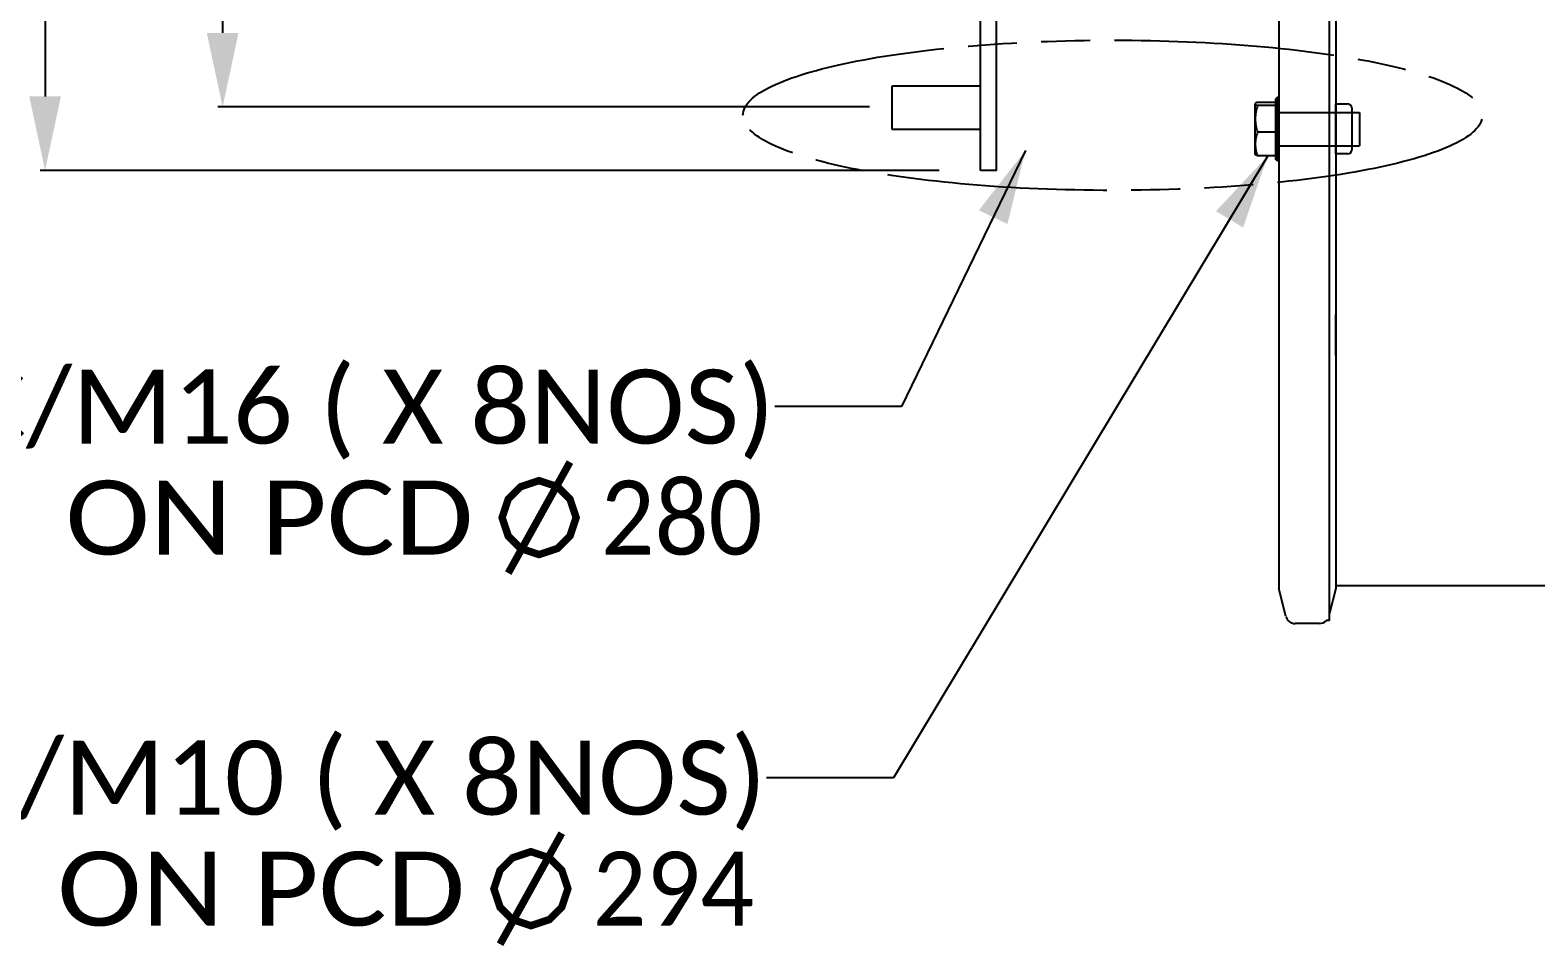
# Model space of a CAD drawing. Header units: millimetres. Extents: x 374 to 5899, y -2909 to 2000.
# Drawn here: x 4010.2 to 4484.8, y -847.4 to -558 of the extents above; entities that cross this region are included whole.
import ezdxf
from ezdxf.enums import TextEntityAlignment as Align

# ---------------------------------------------------------------- set-up
doc = ezdxf.new("R2010")
doc.units = ezdxf.units.MM
doc.header["$LTSCALE"] = 154
doc.header["$PDMODE"] = 3
doc.header["$PDSIZE"] = 8
doc.linetypes.add('PHANTOM', pattern=[0.8, 0.45, -0.05, 0.1, -0.05, 0.1, -0.05])
doc.layers.get('0').update_dxf_attribs({"linetype": 'CONTINUOUS'})
doc.layers.get('Defpoints').update_dxf_attribs({"linetype": 'CONTINUOUS'})
for name, color, linetype in [('00_BUW_DATUM', 7, 'CONTINUOUS'), ('02___PRT_ALL_AXES', 7, 'CONTINUOUS'), ('DEFAULT_3', 7, 'PHANTOM')]:
    doc.layers.add(name, color=color, linetype=linetype)
doc.styles.get("Standard").update_dxf_attribs({"font": 'calibri.ttf'})
doc.dimstyles.new('DIMSTYLE_1', dxfattribs={"dimtxt": 23.333333, "dimasz": 23.333333, "dimexe": 1.5, "dimexo": 1, "dimgap": 0.875, "dimtad": 1, "dimdsep": 46, "dimtxsty": 'Standard', "dimblk": '_FILLED', "dimblk1": '_FILLED', "dimblk2": '_FILLED', "dimcen": 0.09, "dimazin": 2, "dimtp": 0.01, "dimtm": 0.01, "dimtfac": 1, "dimtofl": 0, "dimtmove": 0, "dimatfit": 3, "dimldrblk": '_FILLED', "dimfxl": 1, "dimtolj": 1, "dimarcsym": 0})
doc.dimstyles.get("Standard").update_dxf_attribs({"dimtxt": 23.333333, "dimasz": 23.333333, "dimexe": 1.5, "dimexo": 1, "dimtad": 1, "dimdsep": 46, "dimtxsty": 'Standard', "dimblk": '_FILLED', "dimblk1": '_FILLED', "dimblk2": '_FILLED', "dimcen": 0.09, "dimazin": 2, "dimtol": 1, "dimtp": 0.01, "dimtm": 0.01, "dimtfac": 1, "dimtofl": 0, "dimtmove": 0, "dimatfit": 3, "dimldrblk": '_FILLED', "dimfxl": 1, "dimtolj": 1, "dimarcsym": 0})

# ---------------------------------------------------------------- blocks, each defined once
blk = doc.blocks.new('_FILLED')
at = {"color": 0, "linetype": 'ByBlock'}
blk.add_solid([(0, 0), (-1, 0.214), (-1, -0.214)], dxfattribs=at)
blk = doc.blocks.new('*D416')
at = {"color": 0, "linetype": 'Continuous', "lineweight": -2}
for p, q in [((4296.4, -282.2), (4013.38, -282.2)), ((4014.88, -305.53), (4014.88, -578.87)), ((4296.73, -602.2), (4013.38, -602.2))]:
    blk.add_line(p, q, dxfattribs=at)
at = {"layer": 'Defpoints', "color": 0}
for p in [(4297.4, -282.2), (4014.88, -602.2), (4297.73, -602.2)]:
    blk.add_point(p, dxfattribs=at)
at = {"color": 0, "linetype": 'ByBlock', "lineweight": -2, "xscale": 23.3333333333, "yscale": 23.3333333333, "zscale": 23.3333333333}
for p, rotation in [((4014.88, -282.2), 90), ((4014.88, -602.2), 270)]:
    blk.add_blockref('_FILLED', p, dxfattribs=dict(at, rotation=rotation))
at = {"color": 0, "insert": (3982.9, -426.64), "char_height": 23.333, "attachment_point": 2, "rotation": 90, "line_spacing_factor": 0.9}
blk.add_mtext('\\A1;%%c320', dxfattribs=at)
blk = doc.blocks.new('*D449')
at = {"color": 0, "linetype": 'Continuous', "lineweight": -2}
for p, q in [((4274.73, -302.2), (4069.35, -302.2)), ((4070.85, -325.53), (4070.85, -558.87)), ((4274.73, -582.2), (4069.35, -582.2))]:
    blk.add_line(p, q, dxfattribs=at)
at = {"layer": 'Defpoints', "color": 0}
for p in [(4275.73, -302.2), (4070.85, -582.2), (4275.73, -582.2)]:
    blk.add_point(p, dxfattribs=at)
at = {"color": 0, "linetype": 'ByBlock', "lineweight": -2, "xscale": 23.3333333333, "yscale": 23.3333333333, "zscale": 23.3333333333}
for p, rotation in [((4070.85, -302.2), 90), ((4070.85, -582.2), 270)]:
    blk.add_blockref('_FILLED', p, dxfattribs=dict(at, rotation=rotation))
at = {"color": 0, "insert": (4038.87, -421.52), "char_height": 23.333, "attachment_point": 2, "rotation": 90, "line_spacing_factor": 0.9}
blk.add_mtext('\\A1;%%c280', dxfattribs=at)

msp = doc.modelspace()

# ---------------------------------------------------------------- linework, layer by layer
at = {"linetype": 'Continuous'}
for p, q in [((4309.727, -597.06), (4309.727, -347.206)), ((4403.772, -403.502), (4403.772, -734.067)), ((4421.681, -403.502), (4421.681, -734.067)), ((4281.813, -575.66), (4281.813, -589.163)), ((4309.727, -575.66), (4281.813, -575.66)), ((4403.227, -579.2), (4402.727, -579.7)), ((4402.727, -579.7), (4402.727, -598.7)), ((4403.227, -579.2), (4403.227, -599.2)), ((4421.681, -597.012), (4421.681, -581.2)), ((4421.681, -581.2), (4425.393, -581.2)), ((4426.727, -582.533), (4426.727, -595.678)), ((4403.727, -583.95), (4429.227, -583.926)), ((4429.227, -583.926), (4429.227, -594.45)), ((4281.813, -589.163), (4309.727, -589.163)), ((4403.727, -594.45), (4429.227, -594.45)), ((4425.393, -597.012), (4421.681, -597.012)), ((4403.227, -599.2), (4402.727, -598.7)), ((4421.681, -660.491), (4421.681, -647.632))]:
    msp.add_line(p, q, dxfattribs=at)
msp.add_line((4421.681, -449.005), (4421.681, -596.505))
at = {"linetype": 'Continuous', "const_width": 2.333}
for points in [[(4160.881, -729.199), (4180.326, -694.199)], [(4158.937, -711.699), (4160.881, -705.866), (4164.77, -701.977), (4170.603, -700.033), (4176.437, -701.977), (4180.326, -705.866), (4182.27, -711.699), (4180.326, -717.533), (4176.437, -721.422), (4170.603, -723.366), (4164.77, -721.422), (4160.881, -717.533), (4158.937, -711.699)], [(4158.295, -846.225), (4177.739, -811.225)], [(4156.35, -828.725), (4158.295, -822.891), (4162.184, -819.003), (4168.017, -817.058), (4173.85, -819.003), (4177.739, -822.891), (4179.684, -828.725), (4177.739, -834.558), (4173.85, -838.447), (4168.017, -840.391), (4162.184, -838.447), (4158.295, -834.558), (4156.35, -828.725)]]:
    msp.add_lwpolyline(points, dxfattribs=at)
at = {"linetype": 'Continuous'}
for centre, start, end in [((4425.393, -582.533), 0, 90), ((4425.393, -595.678), 270, 0)]:
    msp.add_arc(centre, 1.333, start, end, dxfattribs=at)
at = {"layer": '00_BUW_DATUM', "linetype": 'Continuous'}
for p, q in [((4396.354, -581.153), (4396.327, -581.246)), ((4396.327, -597.2), (4396.327, -581.2)), ((4402.727, -580.749), (4397.041, -580.749)), ((4402.727, -581.743), (4397.041, -581.743)), ((4403.772, -579.2), (4403.227, -579.2)), ((4402.727, -590.194), (4397.041, -590.194)), ((4396.327, -597.2), (4396.354, -597.246)), ((4402.727, -597.65), (4397.041, -597.65)), ((4403.772, -599.2), (4403.227, -599.2))]:
    msp.add_line(p, q, dxfattribs=at)
for points, knots in [([(4396.327, -581.246), (4396.327, -581.352), (4396.506, -581.503), (4396.76, -581.632), (4396.941, -581.706), (4397.041, -581.743)], [0, 0, 0, 0, 0.3540021, 0.6425833, 1, 1, 1, 1]), ([(4397.041, -581.743), (4396.825, -582.428), (4396.464, -583.819), (4396.327, -585.254), (4396.327, -585.969)], [0, 0, 0, 0, 0.5011339, 1, 1, 1, 1]), ([(4397.041, -580.749), (4396.888, -580.806), (4396.679, -580.891), (4396.452, -581.036), (4396.376, -581.113), (4396.354, -581.153)], [0, 0, 0, 0, 0.6065752, 0.8305968, 1, 1, 1, 1]), ([(4396.327, -585.969), (4396.327, -586.683), (4396.464, -588.119), (4396.825, -589.509), (4397.041, -590.194)], [0, 0, 0, 0, 0.4988575, 1, 1, 1, 1]), ([(4397.041, -590.194), (4396.826, -590.796), (4396.465, -592.018), (4396.327, -593.291), (4396.327, -593.922)], [0, 0, 0, 0, 0.5029179, 1, 1, 1, 1]), ([(4396.327, -593.922), (4396.327, -594.554), (4396.465, -595.826), (4396.826, -597.049), (4397.041, -597.65)], [0, 0, 0, 0, 0.4970736, 1, 1, 1, 1]), ([(4397.041, -597.65), (4396.888, -597.593), (4396.679, -597.509), (4396.452, -597.363), (4396.376, -597.286), (4396.354, -597.246)], [0, 0, 0, 0, 0.6065752, 0.8305968, 1, 1, 1, 1])]:
    msp.add_open_spline(points, degree=3, knots=knots, dxfattribs=at)
at = {"layer": '02___PRT_ALL_AXES', "linetype": 'Continuous'}
for p, q in [((4309.727, -602.2), (4309.727, -282.2)), ((4314.727, -602.2), (4314.727, -282.2)), ((4419.727, -744.2), (4419.727, -401.97)), ((4314.727, -602.2), (4309.727, -602.2)), ((4405.986, -742.834), (4403.772, -734.067)), ((4421.681, -734.067), (4419.727, -741.806)), ((5389.253, -733.2), (4421.681, -733.2)), ((4416.558, -745.1), (4408.895, -745.1)), ((4419.727, -744.2), (4418.691, -744.2))]:
    msp.add_line(p, q, dxfattribs=at)
for centre, start, end in [((4408.895, -742.1), 194.17234, 270), ((4416.558, -742.1), 270, 315.44302)]:
    msp.add_arc(centre, 3, start, end, dxfattribs=at)
at = {"layer": 'DEFAULT_3', "linetype": 'PHANTOM'}
msp.add_ellipse((4351.386, -584.829), major_axis=(-116.54, 0), ratio=0.2032086, dxfattribs=at)

# ---------------------------------------------------------------- texts
at = {"linetype": 'Continuous'}
for s, height, width, p, p2 in [('5/8"-11 UNC/M16 ( X 8NOS)', 23.33333, 1.013348, (3816.518, -688.366), (4244.871, -688.366)), ('ON PCD ', 23.3333, 1.093311, (4021.297, -723.366), (4158.937, -723.366)), ('280', 23.3333, 0.911286, (4190.048, -723.366), (4240.982, -723.366)), ('3/8"-16 UNC/M10 ( X 8NOS)', 23.33333, 1.013348, (3813.932, -805.391), (4242.284, -805.391)), ('ON PCD ', 23.3333, 1.093311, (4018.711, -840.391), (4156.351, -840.391)), ('294', 23.3333, 0.911286, (4187.462, -840.391), (4238.395, -840.391))]:
    msp.add_text(s, height=height, dxfattribs=dict(at, width=width)).set_placement(p, p2, align=Align.FIT)

# ---------------------------------------------------------------- dimensions: what is measured, and where the dimension line sits
for base, p1, p2, picture, middle in [((4014.881, -602.2), (4297.399, -282.2), (4297.73, -602.2), '*D416', (4014.881, -426.644)), ((4070.852, -582.2), (4275.727, -302.2), (4275.727, -582.2), '*D449', (4070.852, -421.515))]:
    dim = msp.add_linear_dim(base=base, p1=p1, p2=p2, angle=270, text='%%c<>', dimstyle='DIMSTYLE_1', dxfattribs=at)
    dim.commit()
    dim.dimension.update_dxf_attribs({"geometry": picture, "text_midpoint": middle, "dimtype": 160})

# ---------------------------------------------------------------- leaders
for points in [[(4400.263, -597.65), (4282.284, -793.725), (4242.284, -793.725)], [(4323.875, -595.951), (4284.871, -676.7), (4244.871, -676.7)]]:
    msp.add_leader(points, dimstyle='Standard', override={"dimtad": 0}, dxfattribs=at)

doc.saveas('drawing.dxf')
